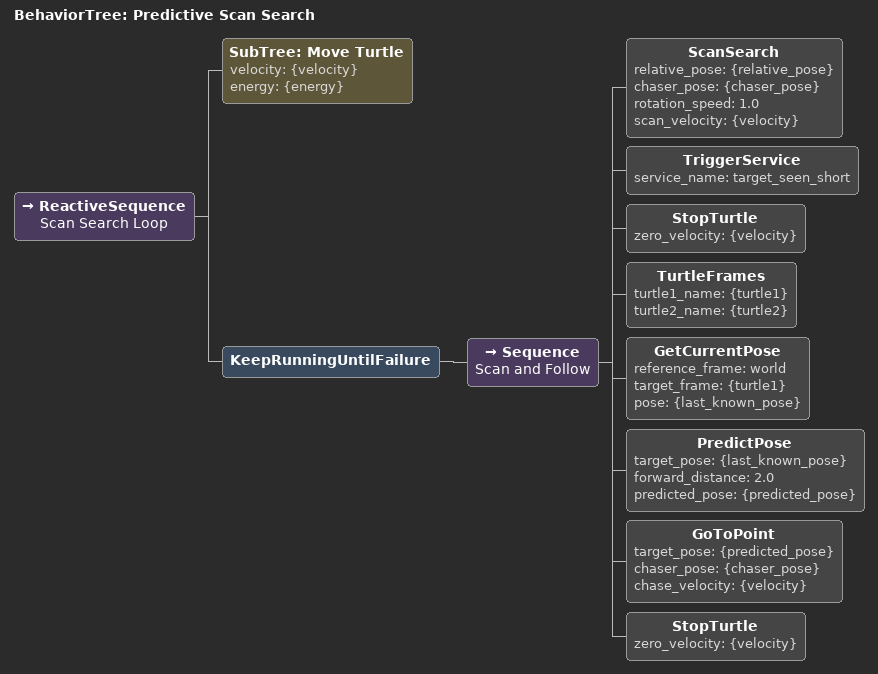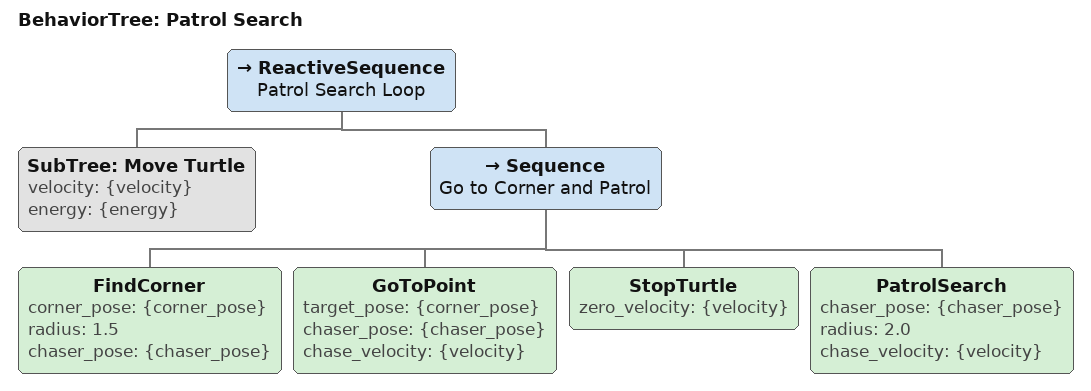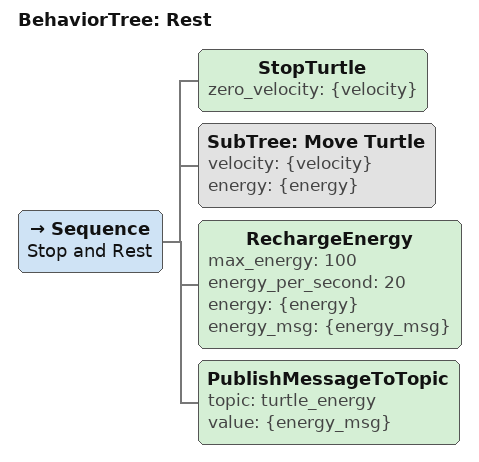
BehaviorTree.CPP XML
<BehaviorTree ID="Predictive Scan Search">
  <!--
  Input Ports: chaser_pose, relative_pose
  Bidirectional Ports: last_known_pose, energy
  -->
  <ReactiveSequence name="Scan Search Loop">
    <SubTree ID="Move Turtle" velocity="{velocity}" energy="{energy}"/>
    <KeepRunningUntilFailure>
      <Sequence name="Scan and Follow">
        <ScanSearch relative_pose="{relative_pose}" chaser_pose="{chaser_pose}" rotation_speed="1.0" scan_velocity="{velocity}"/>
        <TriggerService service_name="target_seen_short"/>
        <StopTurtle zero_velocity="{velocity}"/>
        <TurtleFrames turtle1_name="{turtle1}" turtle2_name="{turtle2}"/>
        <GetCurrentPose reference_frame="world" target_frame="{turtle1}" pose="{last_known_pose}"/>
        <PredictPose target_pose="{last_known_pose}" forward_distance="2.0" predicted_pose="{predicted_pose}"/>
        <GoToPoint target_pose="{predicted_pose}" chaser_pose="{chaser_pose}" chase_velocity="{velocity}"/>
        <StopTurtle zero_velocity="{velocity}"/>
      </Sequence>
    </KeepRunningUntilFailure>
  </ReactiveSequence>
</BehaviorTree>

<BehaviorTree ID="Patrol Search">
  <!--
  Input Port: chaser_pose
  Bidirectional Port: energy
  -->
  <ReactiveSequence name="Patrol Search Loop">
    <SubTree ID="Move Turtle" velocity="{velocity}" energy="{energy}"/>
    <Sequence name="Go to Corner and Patrol">
      <FindCorner corner_pose="{corner_pose}" radius="1.5" chaser_pose="{chaser_pose}"/>
      <GoToPoint target_pose="{corner_pose}" chaser_pose="{chaser_pose}" chase_velocity="{velocity}"/>
      <StopTurtle zero_velocity="{velocity}"/>
      <PatrolSearch chaser_pose="{chaser_pose}" radius="2.0" chase_velocity="{velocity}"/>
    </Sequence>
  </ReactiveSequence>
</BehaviorTree>

<BehaviorTree ID="Rest">
  <!--
  Bidirectional Port: energy
  -->
  <Sequence name="Stop and Rest">
    <StopTurtle zero_velocity="{velocity}"/>
    <SubTree ID="Move Turtle" velocity="{velocity}" energy="{energy}"/>
    <RechargeEnergy max_energy="100" energy_per_second="20" energy="{energy}" energy_msg="{energy_msg}"/>
    <PublishMessageToTopic topic="turtle_energy" value="{energy_msg}"/>
  </Sequence>
</BehaviorTree>
